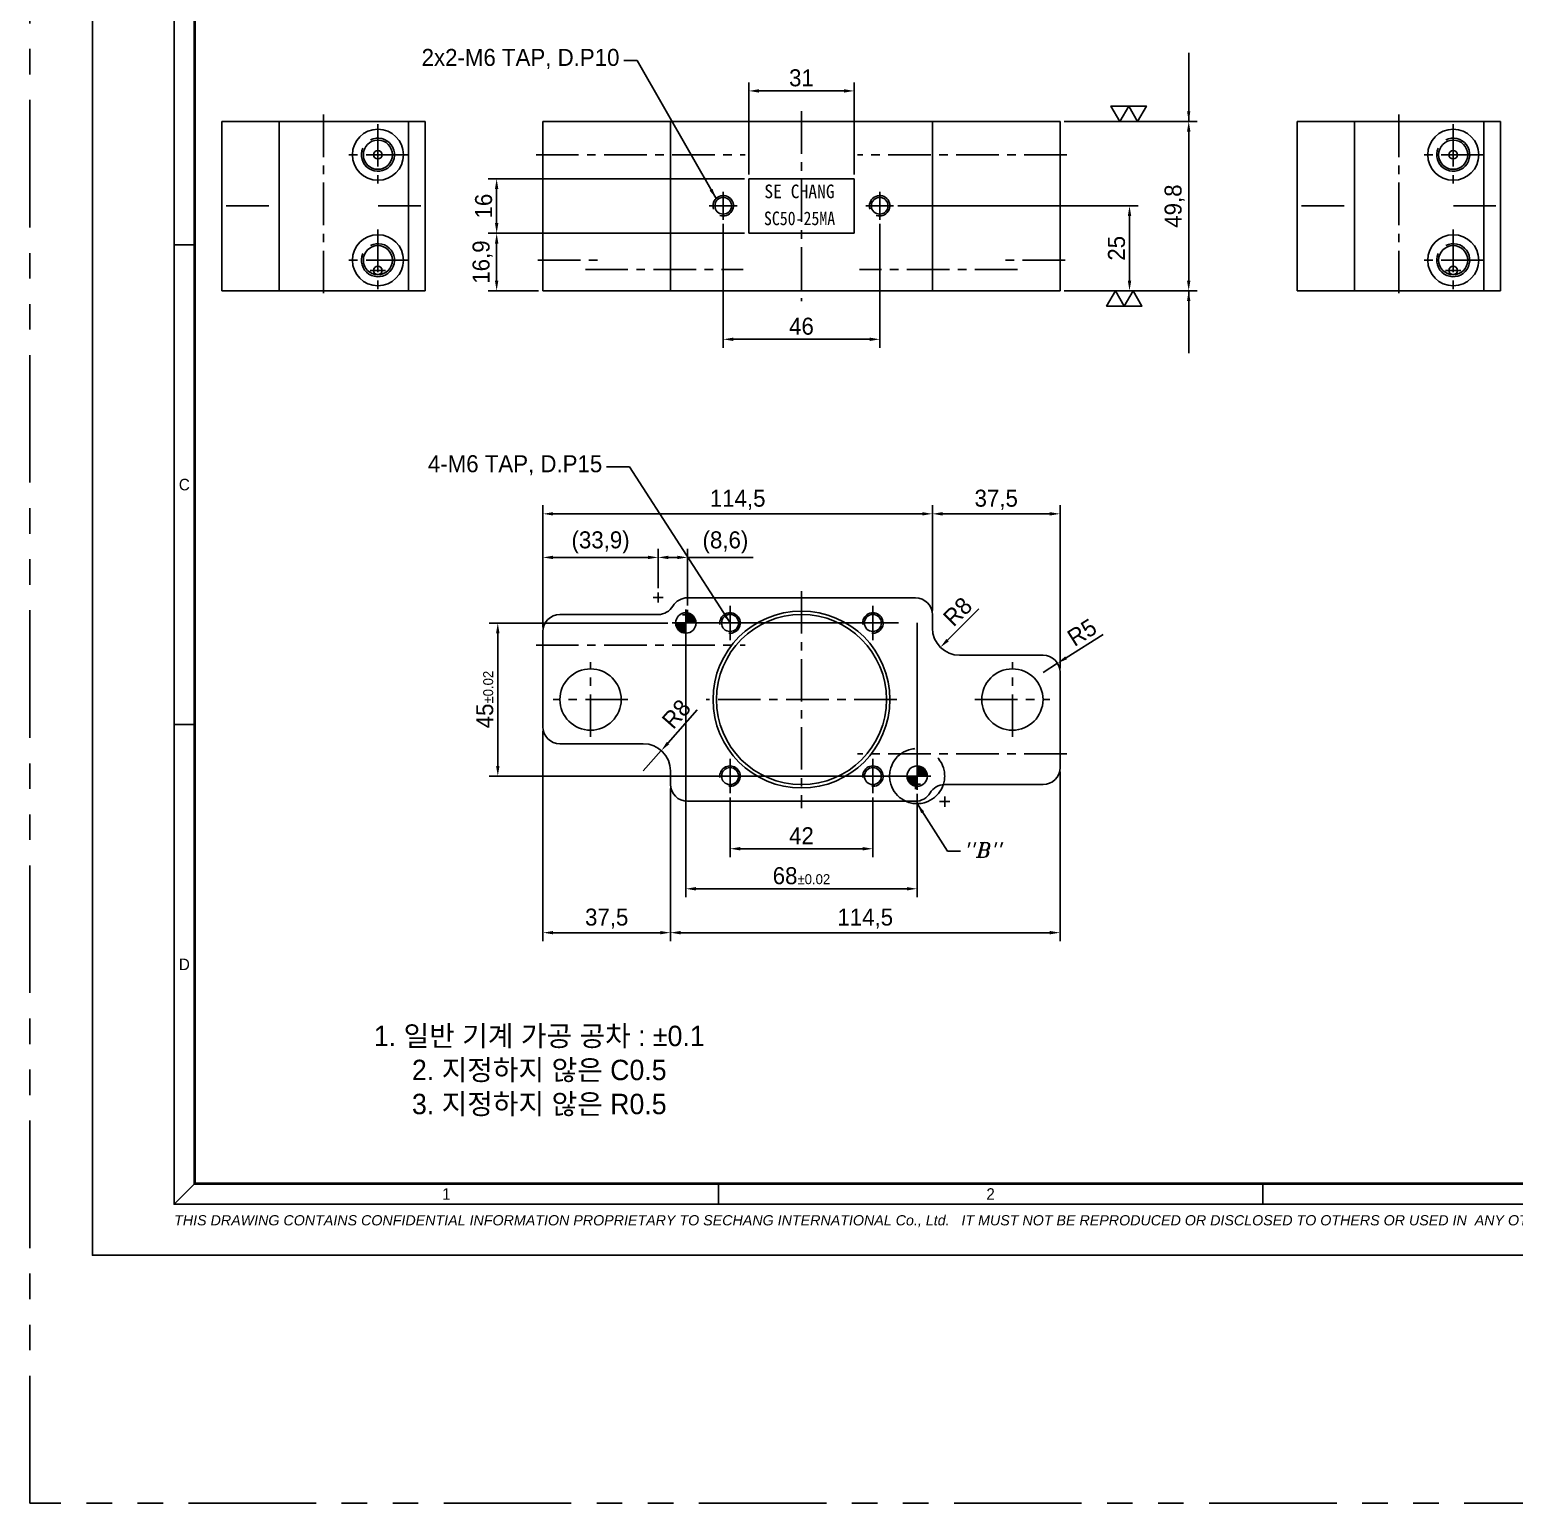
# Model space of a CAD drawing. Header units: inches. Extents: x 0 to 23821, y 0 to 11279.
# Drawn here: x 16750 to 17186.4, y 8557.2 to 8990.3 of the extents above; entities that cross this region are included whole.
import ezdxf

# ---------------------------------------------------------------- set-up
doc = ezdxf.new("R2010")
doc.units = ezdxf.units.IN
doc.header["$LTSCALE"] = 10
doc.header["$MEASUREMENT"] = 0
doc.linetypes.add('CENTER', pattern=[2, 1.25, -0.25, 0.25, -0.25])
doc.linetypes.add('PHANTOM', pattern=[2.5, 1.25, -0.25, 0.25, -0.25, 0.25, -0.25])
doc.layers.get('Defpoints').update_dxf_attribs({"color": 8})
for name, color, linetype in [('11', 1, 'CENTER'), ('CENTER LINE', 1, 'CENTER'), ('PHANTOM LINE', 6, 'PHANTOM'), ('T', 3, 'Continuous'), ('THIN LINE', 3, 'Continuous')]:
    doc.layers.add(name, color=color, linetype=linetype)
doc.styles.add('ITALICT', font='italict')
doc.styles.add('SCI', font='')
doc.styles.add('기본글씨', font='')
doc.styles.get('SCI').set_extended_font_data('Gulim')
doc.styles.get('기본글씨').set_extended_font_data('GulimChe')
doc.dimstyles.new('SCH', dxfattribs={"dimtxt": 2.5, "dimasz": 2, "dimexe": 1.25, "dimexo": 0.625, "dimtad": 1, "dimdec": 8, "dimtxsty": 'SCI', "dimcen": 2.5, "dimclrd": 4, "dimclre": 4, "dimclrt": 7, "dimadec": 8, "dimazin": 2, "dimtfac": 1, "dimtdec": 8, "dimtmove": 0, "dimatfit": 3, "dimfxl": 1, "dimarcsym": 0})

# ---------------------------------------------------------------- blocks, each defined once
blk = doc.blocks.new('SECHANG A3')
for p, q in [((-195, 148.5), (-198, 148.5)), ((-195, 78), (-198, 78))]:
    blk.add_line(p, q)
at = {"color": 2}
for p, q in [((-195, 10.5), (-198, 7.5)), ((-118, 10.5), (-118, 7.5)), ((-38, 10.5), (-38, 7.5))]:
    blk.add_line(p, q, dxfattribs=at)
at = {"color": 1}
blk.add_lwpolyline([(-210, 297), (210, 297), (210, 0), (-210, 0)], close=True, dxfattribs=at)
at = {"color": 2}
blk.add_lwpolyline([(-198, 289.5), (202, 289.5), (202, 7.5), (-198, 7.5)], close=True, dxfattribs=at)
at = {"const_width": 0.4}
blk.add_lwpolyline([(-195, 286.5), (199, 286.5), (199, 10.5), (-195, 10.5)], close=True, dxfattribs=at)
at = {"color": 2, "char_height": 1.7, "attachment_point": 5, "style": 'SCI'}
for s, insert, width in [('C', (-196.5, 113.25), 3), ('D', (-196.5, 42.75), 3), ('1', (-158, 9), 80), ('2', (-78, 9), 80)]:
    blk.add_mtext(s, dxfattribs=dict(at, insert=insert, width=width))
at = {"color": 3, "insert": (-198, 5), "char_height": 1.5, "width": 400.0238, "attachment_point": 4, "style": 'SCI'}
blk.add_mtext('{\\fArial|b0|i1|c0|p34;THIS DRAWING CONTAINS CONFIDENTIAL INFORMATION PROPRIETARY TO SECHANG INTERNATIONAL Co., Ltd.   IT MUST NOT BE REPRODUCED OR DISCLOSED TO OTHERS OR USED IN  ANY OTHER WAY IN WHOLE OR PART EXCEPT AN AUTHORIZED IN WRITING BY SECHANG INTERNATIONAL Co., Ltd.  }', dxfattribs=at)
blk = doc.blocks.new('A$C6B8E26AF')
blk.add_circle((4.1, 4.1), 2.46)
at = {"layer": '11'}
for p, q in [((4.1, 0), (4.1, 8.2)), ((0, 4.1), (8.2, 4.1))]:
    blk.add_line(p, q, dxfattribs=at)
at = {"layer": 'T'}
blk.add_arc((4.1, 4.1), 3, 250, 200, dxfattribs=at)
blk = doc.blocks.new('A$C84eb0e34')
for p, q in [((-76, 49.8), (76, 49.8)), ((-76, 0), (-76, 49.8)), ((-38.5, 49.8), (-38.5, 0)), ((38.5, 49.8), (38.5, 0)), ((76, 0), (76, 49.8)), ((-76, 0), (76, 0))]:
    blk.add_line(p, q)
at = {"layer": 'CENTER LINE'}
for p, q in [((0, 52.8), (0, -3)), ((-78, 40), (-16.52, 40)), ((78, 40), (16.52, 40)), ((-77.5, 9), (-60, 9)), ((77.5, 9), (60, 9)), ((-63.5, 6.25), (-17.1, 6.25)), ((63.5, 6.25), (17.1, 6.25))]:
    blk.add_line(p, q, dxfattribs=at)
at = {"layer": 'THIN LINE', "color": 4}
for p, q in [((-15.5, 32.9), (15.5, 32.9)), ((-15.5, 16.9), (-15.5, 32.9)), ((15.5, 32.9), (15.5, 16.9)), ((15.5, 16.9), (-15.5, 16.9))]:
    blk.add_line(p, q, dxfattribs=at)
for p in [(-27.1, 20.9), (18.9, 20.9)]:
    blk.add_blockref('A$C6B8E26AF', p)
at = {"layer": 'THIN LINE', "color": 4, "style": '기본글씨'}
blk.add_text('SE CHANG', height=4, dxfattribs=at).set_placement((-10.92, 27.23))
at = {"layer": 'THIN LINE', "color": 4, "style": '기본글씨', "width": 0.9}
blk.add_text('SC50-25MA', height=4, dxfattribs=at).set_placement((-11.03, 19.3))
blk = doc.blocks.new('*D1986')
at = {"color": 4, "lineweight": -2, "transparency": 16777216}
for p, q in [((17005.21, 8938.55), (17075.79, 8938.55)), ((17073.29, 8916.55), (17073.29, 8935.55)), ((17054.11, 8913.55), (17075.79, 8913.55))]:
    blk.add_line(p, q, dxfattribs=at)
at = {"color": 4, "transparency": 16777216}
for points in [[(17072.79, 8935.55), (17073.79, 8935.55), (17073.29, 8938.55)], [(17072.79, 8916.55), (17073.79, 8916.55), (17073.29, 8913.55)]]:
    blk.add_solid(points, dxfattribs=at)
at = {"layer": 'Defpoints', "color": 0, "transparency": 16777216}
for p in [(17003.96, 8938.55), (17073.29, 8938.55), (17052.86, 8913.55)]:
    blk.add_point(p, dxfattribs=at)
at = {"color": 7, "transparency": 16777216, "insert": (17069.48, 8926.05), "char_height": 5, "attachment_point": 5, "rotation": 90, "style": 'SCI'}
blk.add_mtext('25', dxfattribs=at)
blk = doc.blocks.new('*D1987')
at = {"color": 4, "lineweight": -2, "transparency": 16777216}
for p, q in [((17054.11, 8963.35), (17093.19, 8963.35)), ((17090.69, 8916.55), (17090.69, 8960.35)), ((17054.11, 8913.55), (17093.19, 8913.55))]:
    blk.add_line(p, q, dxfattribs=at)
at = {"color": 4, "transparency": 16777216}
for points in [[(17090.19, 8960.35), (17091.19, 8960.35), (17090.69, 8963.35)], [(17090.19, 8916.55), (17091.19, 8916.55), (17090.69, 8913.55)]]:
    blk.add_solid(points, dxfattribs=at)
at = {"layer": 'Defpoints', "color": 0, "transparency": 16777216}
for p in [(17052.86, 8963.35), (17090.69, 8963.35), (17052.86, 8913.55)]:
    blk.add_point(p, dxfattribs=at)
at = {"color": 7, "transparency": 16777216, "insert": (17086.56, 8938.45), "char_height": 5, "attachment_point": 5, "rotation": 90, "style": 'SCI'}
blk.add_mtext('49,8', dxfattribs=at)
blk = doc.blocks.new('*D1988')
at = {"color": 4, "lineweight": -2, "transparency": 16777216}
for p, q in [((16953.86, 8933.2), (16953.86, 8896.8)), ((16999.86, 8933.2), (16999.86, 8896.8)), ((16956.86, 8899.3), (16996.86, 8899.3))]:
    blk.add_line(p, q, dxfattribs=at)
at = {"color": 4, "transparency": 16777216}
for points in [[(16956.86, 8899.8), (16956.86, 8898.8), (16953.86, 8899.3)], [(16996.86, 8899.8), (16996.86, 8898.8), (16999.86, 8899.3)]]:
    blk.add_solid(points, dxfattribs=at)
at = {"layer": 'Defpoints', "color": 0, "transparency": 16777216}
for p in [(16953.86, 8934.45), (16999.86, 8934.45), (16999.86, 8899.3)]:
    blk.add_point(p, dxfattribs=at)
at = {"color": 7, "transparency": 16777216, "insert": (16976.86, 8903.12), "char_height": 5, "attachment_point": 5, "style": 'SCI'}
blk.add_mtext('46', dxfattribs=at)
blk = doc.blocks.new('*D1989')
at = {"color": 4, "lineweight": -2, "transparency": 16777216}
for p, q in [((16960.11, 8930.45), (16884.76, 8930.45)), ((16887.26, 8916.55), (16887.26, 8927.45)), ((16899.61, 8913.55), (16884.76, 8913.55))]:
    blk.add_line(p, q, dxfattribs=at)
at = {"color": 4, "transparency": 16777216}
for points in [[(16886.76, 8927.45), (16887.76, 8927.45), (16887.26, 8930.45)], [(16886.76, 8916.55), (16887.76, 8916.55), (16887.26, 8913.55)]]:
    blk.add_solid(points, dxfattribs=at)
at = {"layer": 'Defpoints', "color": 0, "transparency": 16777216}
for p in [(16887.26, 8930.45), (16961.36, 8930.45), (16900.86, 8913.55)]:
    blk.add_point(p, dxfattribs=at)
at = {"color": 7, "transparency": 16777216, "insert": (16883.14, 8922), "char_height": 5, "attachment_point": 5, "rotation": 90, "style": 'SCI'}
blk.add_mtext('16,9', dxfattribs=at)
blk = doc.blocks.new('*D1990')
at = {"color": 4, "lineweight": -2, "transparency": 16777216}
for p, q in [((16960.11, 8946.45), (16884.76, 8946.45)), ((16887.26, 8933.45), (16887.26, 8943.45)), ((16960.11, 8930.45), (16884.76, 8930.45))]:
    blk.add_line(p, q, dxfattribs=at)
at = {"color": 4, "transparency": 16777216}
for points in [[(16886.76, 8943.45), (16887.76, 8943.45), (16887.26, 8946.45)], [(16886.76, 8933.45), (16887.76, 8933.45), (16887.26, 8930.45)]]:
    blk.add_solid(points, dxfattribs=at)
at = {"layer": 'Defpoints', "color": 0, "transparency": 16777216}
for p in [(16887.26, 8946.45), (16961.36, 8946.45), (16961.36, 8930.45)]:
    blk.add_point(p, dxfattribs=at)
at = {"color": 7, "transparency": 16777216, "insert": (16883.44, 8938.45), "char_height": 5, "attachment_point": 5, "rotation": 90, "style": 'SCI'}
blk.add_mtext('16', dxfattribs=at)
blk = doc.blocks.new('*D1991')
at = {"color": 4, "lineweight": -2, "transparency": 16777216}
for p, q in [((16961.36, 8947.7), (16961.36, 8974.81)), ((16992.36, 8947.7), (16992.36, 8974.81)), ((16964.36, 8972.31), (16989.36, 8972.31))]:
    blk.add_line(p, q, dxfattribs=at)
at = {"color": 4, "transparency": 16777216}
for points in [[(16964.36, 8972.81), (16964.36, 8971.81), (16961.36, 8972.31)], [(16989.36, 8972.81), (16989.36, 8971.81), (16992.36, 8972.31)]]:
    blk.add_solid(points, dxfattribs=at)
at = {"layer": 'Defpoints', "color": 0, "transparency": 16777216}
for p in [(16992.36, 8972.31), (16961.36, 8946.45), (16992.36, 8946.45)]:
    blk.add_point(p, dxfattribs=at)
at = {"color": 7, "transparency": 16777216, "insert": (16976.86, 8976.13), "char_height": 5, "attachment_point": 5, "style": 'SCI'}
blk.add_mtext('31', dxfattribs=at)
blk = doc.blocks.new('*U546')
at = {"color": 2}
for points in [[(0, 0), (1.5, 2.6), (-1.5, 2.6)], [(3, 0), (4.5, 2.6), (1.5, 2.6)]]:
    blk.add_lwpolyline(points, close=True, dxfattribs=at)
blk = doc.blocks.new('TAP6')
blk.add_circle((0, 0), 2.5)
at = {"layer": 'CENTER LINE'}
for p, q in [((0, -5.04), (0, 5.04)), ((-5.04, 0), (5.04, 0))]:
    blk.add_line(p, q, dxfattribs=at)
at = {"layer": 'THIN LINE'}
blk.add_arc((0, 0), 3, 263.303, 187.8802, dxfattribs=at)
blk = doc.blocks.new('A$C0B9356C7')
at = {"layer": 'THIN LINE'}
for points in [[(0, 0), (-3, 0, 0.414214), (0, -3)], [(0, 0), (3, 0, 0.414214), (0, 3)]]:
    blk.add_hatch(color=256, dxfattribs=at).paths.add_polyline_path(points)
blk.add_circle((0, 0), 3)
at = {"layer": 'CENTER LINE'}
for p, q in [((4, 0), (-4, 0)), ((0, -4), (0, 4))]:
    blk.add_line(p, q, dxfattribs=at)
blk = doc.blocks.new('A$C694ab0a1')
for p, q in [((33.5, 29.9), (-33.5, 29.9)), ((-71, 25), (-42.1, 25)), ((38.5, 21), (38.5, 24.9)), ((-76, -8), (-76, 20)), ((46.5, 13), (71, 13)), ((76, -20), (76, 8)), ((-71, -13), (-46.5, -13)), ((-38.5, -21), (-38.5, -24.9)), ((42.1, -25), (71, -25)), ((-33.5, -29.9), (33.5, -29.9))]:
    blk.add_line(p, q)
for centre, radius in [((0, 0), 26), ((0, 0), 25), ((-62, 0), 9), ((62, 0), 9)]:
    blk.add_circle(centre, radius)
for centre, radius, start, end in [((-42.1, 30), 5, 270, 329.3362), ((-33.5, 24.9), 5, 90, 149.3362), ((33.5, 24.9), 5, 0, 90), ((-71, 20), 5, 90, 180), ((46.5, 21), 8, 180, 270), ((71, 8), 5, 0, 90), ((-71, -8), 5, 180, 270), ((-46.5, -21), 8, 0, 90), ((71, -20), 5, 270, 0), ((-33.5, -24.9), 5, 180, 270), ((42.1, -30), 5, 90, 149.3362), ((33.5, -24.9), 5, 270, 329.3362)]:
    blk.add_arc(centre, radius, start, end)
at = {"layer": 'CENTER LINE', "ltscale": 5}
for p, q in [((-42.1, 28.51), (-42.1, 31.49)), ((-40.61, 30), (-43.59, 30)), ((-33.5, 23.41), (-33.5, 26.39)), ((-32.01, 24.9), (-34.99, 24.9)), ((32.01, -24.9), (34.99, -24.9)), ((33.5, -23.41), (33.5, -26.39)), ((40.61, -30), (43.59, -30)), ((42.1, -28.51), (42.1, -31.49))]:
    blk.add_line(p, q, dxfattribs=at)
at = {"layer": 'CENTER LINE'}
for p, q in [((0, 31.9), (0, -31.9)), ((-78, 16), (-16.52, 16)), ((-62, -11), (-62, 11)), ((62, -11), (62, 11)), ((-51, 0), (-73, 0)), ((28, 0), (-28, 0)), ((51, 0), (73, 0)), ((78, -16), (16.52, -16))]:
    blk.add_line(p, q, dxfattribs=at)
at = {"layer": 'CENTER LINE', "ltscale": 5}
blk.add_lwpolyline([(-34, 22.5), (34, 22.5), (34, -22.5), (-34, -22.5)], close=True, dxfattribs=at)
for name, p in [('A$C0B9356C7', (-34, 22.5)), ('TAP6', (-21, 22.5)), ('TAP6', (21, 22.5)), ('TAP6', (-21, -22.5)), ('TAP6', (21, -22.5)), ('A$C0B9356C7', (34, -22.5))]:
    blk.add_blockref(name, p)
blk = doc.blocks.new('*D1992')
at = {"color": 4, "lineweight": -2, "transparency": 16777216}
for p, q in [((16937.61, 8815.91), (16885.1, 8815.91)), ((16887.6, 8812.91), (16887.6, 8773.91)), ((17013.61, 8770.91), (16885.1, 8770.91))]:
    blk.add_line(p, q, dxfattribs=at)
at = {"color": 4, "transparency": 16777216}
for points in [[(16887.1, 8812.91), (16888.1, 8812.91), (16887.6, 8815.91)], [(16887.1, 8773.91), (16888.1, 8773.91), (16887.6, 8770.91)]]:
    blk.add_solid(points, dxfattribs=at)
at = {"layer": 'Defpoints', "color": 0, "transparency": 16777216}
for p in [(16938.86, 8815.91), (16887.6, 8770.91), (17014.86, 8770.91)]:
    blk.add_point(p, dxfattribs=at)
at = {"color": 7, "transparency": 16777216, "insert": (16883.78, 8793.41), "char_height": 5, "attachment_point": 5, "rotation": 90, "style": 'SCI'}
blk.add_mtext('45{\\H0.59x;%%p0.02}', dxfattribs=at)
blk = doc.blocks.new('*D1993')
at = {"color": 4, "lineweight": -2, "transparency": 16777216}
for p, q in [((16942.86, 8810.66), (16942.86, 8735.29)), ((17010.86, 8765.66), (17010.86, 8735.29)), ((16945.86, 8737.79), (17007.86, 8737.79))]:
    blk.add_line(p, q, dxfattribs=at)
at = {"color": 4, "transparency": 16777216}
for points in [[(16945.86, 8738.29), (16945.86, 8737.29), (16942.86, 8737.79)], [(17007.86, 8738.29), (17007.86, 8737.29), (17010.86, 8737.79)]]:
    blk.add_solid(points, dxfattribs=at)
at = {"layer": 'Defpoints', "color": 0, "transparency": 16777216}
for p in [(16942.86, 8811.91), (17010.86, 8766.91), (17010.86, 8737.79)]:
    blk.add_point(p, dxfattribs=at)
at = {"color": 7, "transparency": 16777216, "insert": (16976.86, 8741.6), "char_height": 5, "attachment_point": 5, "style": 'SCI'}
blk.add_mtext('68{\\H0.59x;%%p0.02}', dxfattribs=at)
blk = doc.blocks.new('*D1994')
at = {"color": 4, "lineweight": -2, "transparency": 16777216}
for p, q in [((16900.86, 8784.16), (16900.86, 8722.39)), ((16938.36, 8767.26), (16938.36, 8722.39)), ((16903.86, 8724.89), (16935.36, 8724.89))]:
    blk.add_line(p, q, dxfattribs=at)
at = {"color": 4, "transparency": 16777216}
for points in [[(16903.86, 8725.39), (16903.86, 8724.39), (16900.86, 8724.89)], [(16935.36, 8725.39), (16935.36, 8724.39), (16938.36, 8724.89)]]:
    blk.add_solid(points, dxfattribs=at)
at = {"layer": 'Defpoints', "color": 0, "transparency": 16777216}
for p in [(16900.86, 8785.41), (16938.36, 8768.51), (16938.36, 8724.89)]:
    blk.add_point(p, dxfattribs=at)
at = {"color": 7, "transparency": 16777216, "insert": (16919.61, 8729.01), "char_height": 5, "attachment_point": 5, "style": 'SCI'}
blk.add_mtext('37,5', dxfattribs=at)
blk = doc.blocks.new('*D1995')
at = {"color": 4, "lineweight": -2, "transparency": 16777216}
for p, q in [((17052.86, 8772.16), (17052.86, 8722.39)), ((16938.36, 8767.26), (16938.36, 8722.39)), ((16941.36, 8724.89), (17049.86, 8724.89))]:
    blk.add_line(p, q, dxfattribs=at)
at = {"color": 4, "transparency": 16777216}
for points in [[(16941.36, 8725.39), (16941.36, 8724.39), (16938.36, 8724.89)], [(17049.86, 8725.39), (17049.86, 8724.39), (17052.86, 8724.89)]]:
    blk.add_solid(points, dxfattribs=at)
at = {"layer": 'Defpoints', "color": 0, "transparency": 16777216}
for p in [(17052.86, 8773.41), (16938.36, 8768.51), (17052.86, 8724.89)]:
    blk.add_point(p, dxfattribs=at)
at = {"color": 7, "transparency": 16777216, "insert": (16995.61, 8729.01), "char_height": 5, "attachment_point": 5, "style": 'SCI'}
blk.add_mtext('114,5', dxfattribs=at)
blk = doc.blocks.new('*D1996')
at = {"color": 4, "lineweight": -2, "transparency": 16777216}
for p, q in [((16955.86, 8764.62), (16955.86, 8747.06)), ((16997.86, 8764.62), (16997.86, 8747.06)), ((16958.86, 8749.56), (16994.86, 8749.56))]:
    blk.add_line(p, q, dxfattribs=at)
at = {"color": 4, "transparency": 16777216}
for points in [[(16958.86, 8750.06), (16958.86, 8749.06), (16955.86, 8749.56)], [(16994.86, 8750.06), (16994.86, 8749.06), (16997.86, 8749.56)]]:
    blk.add_solid(points, dxfattribs=at)
at = {"layer": 'Defpoints', "color": 0, "transparency": 16777216}
for p in [(16955.86, 8765.87), (16997.86, 8765.87), (16997.86, 8749.56)]:
    blk.add_point(p, dxfattribs=at)
at = {"color": 7, "transparency": 16777216, "insert": (16976.86, 8753.38), "char_height": 5, "attachment_point": 5, "style": 'SCI'}
blk.add_mtext('42', dxfattribs=at)
blk = doc.blocks.new('*D1968')
at = {"color": 4, "lineweight": -2, "transparency": 16777216}
blk.add_line((17029, 8820.05), (17019.83, 8810.88), dxfattribs=at)
at = {"color": 4, "transparency": 16777216}
blk.add_solid([(17019.47, 8811.23), (17020.18, 8810.52), (17017.7, 8808.76)], dxfattribs=at)
at = {"layer": 'Defpoints', "color": 0, "transparency": 16777216}
for p in [(17023.36, 8814.41), (17017.7, 8808.76)]:
    blk.add_point(p, dxfattribs=at)
at = {"color": 7, "transparency": 16777216, "insert": (17022.77, 8819.23), "char_height": 5, "attachment_point": 5, "rotation": 45, "style": 'SCI'}
blk.add_mtext('R8', dxfattribs=at)
blk = doc.blocks.new('*D1969')
at = {"color": 4, "lineweight": -2, "transparency": 16777216}
for p, q in [((17065.56, 8812.54), (17054.63, 8805.67)), ((17047.86, 8801.41), (17052.09, 8804.07))]:
    blk.add_line(p, q, dxfattribs=at)
at = {"color": 4, "transparency": 16777216}
blk.add_solid([(17054.37, 8806.09), (17054.9, 8805.25), (17052.09, 8804.07)], dxfattribs=at)
at = {"layer": 'Defpoints', "color": 0, "transparency": 16777216}
for p in [(17052.09, 8804.07), (17047.86, 8801.41)]:
    blk.add_point(p, dxfattribs=at)
at = {"color": 7, "transparency": 16777216, "insert": (17059.33, 8813.13), "char_height": 5, "attachment_point": 5, "rotation": 32.1545, "style": 'SCI'}
blk.add_mtext('R5', dxfattribs=at)
blk = doc.blocks.new('*D1970')
at = {"color": 4, "lineweight": -2, "transparency": 16777216}
for p, q in [((16900.86, 8814.66), (16900.86, 8850.5)), ((17015.36, 8819.56), (17015.36, 8850.5)), ((16903.86, 8848), (17012.36, 8848))]:
    blk.add_line(p, q, dxfattribs=at)
at = {"color": 4, "transparency": 16777216}
for points in [[(16903.86, 8848.5), (16903.86, 8847.5), (16900.86, 8848)], [(17012.36, 8848.5), (17012.36, 8847.5), (17015.36, 8848)]]:
    blk.add_solid(points, dxfattribs=at)
at = {"layer": 'Defpoints', "color": 0, "transparency": 16777216}
for p in [(17015.36, 8848), (17015.36, 8818.31), (16900.86, 8813.41)]:
    blk.add_point(p, dxfattribs=at)
at = {"color": 7, "transparency": 16777216, "insert": (16958.11, 8852.13), "char_height": 5, "attachment_point": 5, "style": 'SCI'}
blk.add_mtext('114,5', dxfattribs=at)
blk = doc.blocks.new('*D1971')
at = {"color": 4, "lineweight": -2, "transparency": 16777216}
for p, q in [((17015.36, 8819.56), (17015.36, 8850.5)), ((17052.86, 8802.66), (17052.86, 8850.5)), ((17018.36, 8848), (17049.86, 8848))]:
    blk.add_line(p, q, dxfattribs=at)
at = {"color": 4, "transparency": 16777216}
for points in [[(17018.36, 8848.5), (17018.36, 8847.5), (17015.36, 8848)], [(17049.86, 8848.5), (17049.86, 8847.5), (17052.86, 8848)]]:
    blk.add_solid(points, dxfattribs=at)
at = {"layer": 'Defpoints', "color": 0, "transparency": 16777216}
for p in [(17052.86, 8848), (17015.36, 8818.31), (17052.86, 8801.41)]:
    blk.add_point(p, dxfattribs=at)
at = {"color": 7, "transparency": 16777216, "insert": (17034.11, 8852.13), "char_height": 5, "attachment_point": 5, "style": 'SCI'}
blk.add_mtext('37,5', dxfattribs=at)
blk = doc.blocks.new('*D1972')
at = {"color": 4, "lineweight": -2, "transparency": 16777216}
for p, q in [((16900.86, 8814.66), (16900.86, 8837.69)), ((16934.76, 8826.15), (16934.76, 8837.69)), ((16931.76, 8835.19), (16903.86, 8835.19))]:
    blk.add_line(p, q, dxfattribs=at)
at = {"color": 4, "transparency": 16777216}
for points in [[(16903.86, 8835.69), (16903.86, 8834.69), (16900.86, 8835.19)], [(16931.76, 8835.69), (16931.76, 8834.69), (16934.76, 8835.19)]]:
    blk.add_solid(points, dxfattribs=at)
at = {"layer": 'Defpoints', "color": 0, "transparency": 16777216}
for p in [(16900.86, 8835.19), (16934.76, 8824.9), (16900.86, 8813.41)]:
    blk.add_point(p, dxfattribs=at)
at = {"color": 7, "transparency": 16777216, "insert": (16917.81, 8839.6), "char_height": 5, "attachment_point": 5, "style": 'SCI'}
blk.add_mtext('(33,9)', dxfattribs=at)
blk = doc.blocks.new('*D1973')
at = {"color": 4, "lineweight": -2, "transparency": 16777216}
for p, q in [((16934.76, 8826.15), (16934.76, 8837.69)), ((16943.36, 8821.05), (16943.36, 8837.69)), ((16937.76, 8835.19), (16940.36, 8835.19)), ((16943.36, 8835.19), (16962.66, 8835.19))]:
    blk.add_line(p, q, dxfattribs=at)
at = {"color": 4, "transparency": 16777216}
for points in [[(16937.76, 8835.69), (16937.76, 8834.69), (16934.76, 8835.19)], [(16940.36, 8835.69), (16940.36, 8834.69), (16943.36, 8835.19)]]:
    blk.add_solid(points, dxfattribs=at)
at = {"layer": 'Defpoints', "color": 0, "transparency": 16777216}
for p in [(16943.36, 8835.19), (16934.76, 8824.9), (16943.36, 8819.8)]:
    blk.add_point(p, dxfattribs=at)
at = {"color": 7, "transparency": 16777216, "insert": (16954.51, 8839.6), "char_height": 5, "attachment_point": 5, "style": 'SCI'}
blk.add_mtext('(8,6)', dxfattribs=at)
blk = doc.blocks.new('*D1974')
at = {"color": 4, "lineweight": -2, "transparency": 16777216}
for p, q in [((16946.25, 8790.37), (16937.65, 8780.65)), ((16930.36, 8772.41), (16935.66, 8778.4))]:
    blk.add_line(p, q, dxfattribs=at)
at = {"color": 4, "transparency": 16777216}
blk.add_solid([(16937.28, 8780.98), (16938.03, 8780.32), (16935.66, 8778.4)], dxfattribs=at)
at = {"layer": 'Defpoints', "color": 0, "transparency": 16777216}
for p in [(16935.66, 8778.4), (16930.36, 8772.41)]:
    blk.add_point(p, dxfattribs=at)
at = {"color": 7, "transparency": 16777216, "insert": (16940.09, 8789.16), "char_height": 5, "attachment_point": 5, "rotation": 48.4864, "style": 'SCI'}
blk.add_mtext('R8', dxfattribs=at)
blk = doc.blocks.new('A$C2936cd95')
for p, q in [((59.8, 24.9), (0, 24.9)), ((0, 24.9), (0, -24.9)), ((16.9, 24.9), (16.9, -24.9)), ((54.9, 24.9), (54.9, -24.9)), ((59.8, 24.9), (59.8, -24.9)), ((59.8, -24.9), (0, -24.9))]:
    blk.add_line(p, q)
for centre, radius in [((45.9, 15.1), 7.5), ((45.9, 15.1), 4.28), ((45.9, 15.1), 1.25), ((45.9, -15.9), 7.5), ((45.9, -15.9), 4.28), ((45.9, -18.9), 1.25)]:
    blk.add_circle(centre, radius)
at = {"layer": 'CENTER LINE'}
for p, q in [((29.9, 26.9), (29.9, -26.9)), ((45.9, 24.1), (45.9, 6.1)), ((54.9, 15.1), (36.9, 15.1)), ((13.83, 0.1), (-1.15, 0.1)), ((45.97, 0.1), (60.95, 0.1)), ((45.9, -6.9), (45.9, -24.9)), ((54.9, -15.9), (36.9, -15.9)), ((48.15, -18.9), (43.65, -18.9))]:
    blk.add_line(p, q, dxfattribs=at)
at = {"layer": 'THIN LINE'}
for centre in [(45.9, 15.1), (45.9, -15.9)]:
    blk.add_arc(centre, 4.86, 156.6222, 116.9116, dxfattribs=at)

msp = doc.modelspace()

# ---------------------------------------------------------------- linework, layer by layer
at = {"layer": 'PHANTOM LINE', "ltscale": 3}
msp.add_lwpolyline([(16750, 9231.93953276), (18934.20270614, 9231.93953276), (18934.20270614, 8557.16150801), (16750, 8557.16150801)], close=True, dxfattribs=at)
msp.add_circle((17010.86066036, 8770.91309393), 8.10174401, dxfattribs=at)

# ---------------------------------------------------------------- block references
for name, p, xscale, yscale, zscale in [('SECHANG A3', (17188.45780541, 8630.07531183), 2, 2, 2), ('*U546', (17070.44723781, 8963.34792356), 1.733333333333512, 1.733333333333512, 1.733333333333512)]:
    msp.add_blockref(name, p, dxfattribs=dict(xscale=xscale, yscale=yscale, zscale=zscale))
for name, p in [('A$C2936cd95', (16806.4595355, 8938.44792356)), ('A$C84eb0e34', (16976.86066036, 8913.54792356)), ('A$C2936cd95', (17122.54304302, 8938.44792356)), ('A$C694ab0a1', (16976.86066036, 8793.41309393))]:
    msp.add_blockref(name, p)
at = {"xscale": -1.733333333333512, "yscale": 1.733333333333512, "zscale": 1.733333333333512, "rotation": 180}
msp.add_blockref('*U546', (17069.14723781, 8913.54792356), dxfattribs=at)

# ---------------------------------------------------------------- texts
at = {"color": 7, "char_height": 5, "attachment_point": 9, "style": 'SCI'}
for s, insert in [('2x2-M6 TAP, D.P10', (16923.35957086, 8978.72617512)), ('4-M6 TAP, D.P15', (16918.30416568, 8859.29524585))]:
    msp.add_mtext(s, dxfattribs=dict(at, insert=insert))
at = {"color": 2, "insert": (16899.78993977, 8684.21771809), "char_height": 6, "width": 167.1636732574, "attachment_point": 5, "style": 'SCI'}
msp.add_mtext('1. 일반 기계 가공 공차 : ±0.1\\P2. 지정하지 않은 C0.5\\P3. 지정하지 않은 R0.5', dxfattribs=at)
at = {"layer": 'THIN LINE', "ltscale": 5, "insert": (17024.87761324, 8751.34684275), "char_height": 4.368023296, "attachment_point": 1, "style": 'ITALICT'}
msp.add_mtext('"B"', dxfattribs=at)

# ---------------------------------------------------------------- dimensions: what is measured, and where the dimension line sits
for base, p1, p2, override, picture, middle in [((16992.3606603645, 8972.3057482022), (16961.3606603645, 8946.4479235595), (16992.3606603645, 8946.4479235595), {"dimscale": 2, "dimasz": 1.5}, '*D1991', (16976.8606603645, 8976.1256549932)), ((16999.8606603645, 8899.2999643313), (16953.8606603645, 8934.4504235595), (16999.8606603645, 8934.4504235595), {"dimscale": 2, "dimasz": 1.5}, '*D1988', (16976.8606603645, 8903.1165422274)), ((17015.3606603645, 8848.0029743407), (16900.8606603645, 8813.4130939331), (17015.3606603645, 8818.3130939331), {"dimscale": 2, "dimasz": 1.5}, '*D1970', (16958.1106603645, 8852.1291394539)), ((17052.8606603645, 8848.0029743407), (17015.3606603645, 8818.3130939331), (17052.8606603645, 8801.4130939331), {"dimscale": 2, "dimasz": 1.5, "dimtmove": 1}, '*D1971', (17034.1106603645, 8852.1258105591)), ((16938.3606603645, 8724.8868791155), (16900.8606603645, 8785.4130939331), (16938.3606603645, 8768.5130939331), {"dimscale": 2, "dimasz": 1.5}, '*D1994', (16919.6106603645, 8729.0097153339)), ((17052.8606603645, 8724.8868791155), (16938.3606603645, 8768.5130939331), (17052.8606603645, 8773.4130939331), {"dimscale": 2, "dimasz": 1.5, "dimtmove": 1}, '*D1995', (16995.6106603645, 8729.0130442287)), ((16997.8606603645, 8749.5586025511), (16955.8606603645, 8765.8739510099), (16997.8606603645, 8765.8739510099), {"dimscale": 2, "dimasz": 1.5}, '*D1996', (16976.8606603645, 8753.3751804473))]:
    dim = msp.add_linear_dim(base=base, p1=p1, p2=p2, dimstyle='SCH', override=override)
    dim.commit()
    dim.dimension.update_dxf_attribs({"geometry": picture, "text_midpoint": middle})
for base, p1, p2, override, picture, middle in [((17090.6876711635, 8963.3479235595), (17052.8606603645, 8913.5479235595), (17052.8606603645, 8963.3479235595), {"dimscale": 2, "dimasz": 1.5}, '*D1987', (17086.5615060503, 8938.4479235595)), ((16887.2626838672, 8946.4479235595), (16961.3606603645, 8930.4479235595), (16961.3606603645, 8946.4479235595), {"dimscale": 2, "dimasz": 1.5, "dimtmove": 1}, '*D1990', (16883.4427770762, 8938.4479235595)), ((17073.2917896661, 8938.5479235595), (17052.8606603645, 8913.5479235595), (17003.9581603645, 8938.5479235595), {"dimscale": 2, "dimasz": 1.5}, '*D1986', (17069.4785406647, 8926.0479235595)), ((16887.2626838672, 8930.4479235595), (16900.8606603645, 8913.5479235595), (16961.3606603645, 8930.4479235595), {"dimscale": 2, "dimasz": 1.5}, '*D1989', (16883.136518754, 8921.9979235595))]:
    dim = msp.add_linear_dim(base=base, p1=p1, p2=p2, angle=90, dimstyle='SCH', override=override)
    dim.commit()
    dim.dimension.update_dxf_attribs({"geometry": picture, "text_midpoint": middle})
for base, p1, p2, text, override, picture, middle in [((16900.86066036, 8835.19324062), (16934.75891636, 8824.90223182), (16900.86066036, 8813.41309393), '(<>)', {"dimscale": 2, "dimasz": 1.5, "dimdec": 2}, '*D1972', (16917.80978836, 8839.60236179)), ((16943.36066036, 8835.19324062), (16934.75891636, 8824.90223182), (16943.36066036, 8819.80223182), '(<>)', {"dimscale": 2, "dimasz": 1.5, "dimdec": 2}, '*D1973', (16954.5081304, 8839.60236179)), ((17010.8606603645, 8737.7913950588), (16942.8606603645, 8811.9130939331), (17010.8606603645, 8766.9130939331), '<>{\\H0.59x;%%p0.02}', {"dimscale": 2, "dimasz": 1.5}, '*D1993', (16976.8606603645, 8741.6046440601))]:
    dim = msp.add_linear_dim(base=base, p1=p1, p2=p2, text=text, dimstyle='SCH', override=override)
    dim.commit()
    dim.dimension.update_dxf_attribs({"geometry": picture, "text_midpoint": middle})
dim = msp.add_radius_dim(center=(17023.3606603645, 8814.4130939331), mpoint=(17017.703806115, 8808.7562396836), dimstyle='SCH', override={"dimscale": 2, "dimasz": 1.5})
dim.commit()
dim.dimension.update_dxf_attribs({"geometry": '*D1968', "text_midpoint": (17025.4737421138, 8816.5261756824), "dimtype": 164})
dim = msp.add_linear_dim(base=(16887.6004425941, 8770.9130939331), p1=(16938.8606603645, 8815.9130939331), p2=(17014.8606603645, 8770.9130939331), angle=90, text='<>{\\H0.59x;%%p0.02}', dimstyle='SCH', override={"dimscale": 2, "dimasz": 1.5})
dim.commit()
dim.dimension.update_dxf_attribs({"geometry": '*D1992', "text_midpoint": (16883.783864698, 8793.4130939331)})
for center, mpoint, picture, middle in [((17047.8606603645, 8801.4130939331), (17052.093738633, 8804.0741178663), '*D1969', (17059.3344445291, 8813.1338561304)), ((16930.3606603645, 8772.4130939331), (16935.6630388452, 8778.4034847758), '*D1974', (16940.0857450848, 8789.163371776))]:
    dim = msp.add_radius_dim(center=center, mpoint=mpoint, dimstyle='SCH', override={"dimscale": 2, "dimasz": 1.5})
    dim.commit()
    dim.dimension.update_dxf_attribs({"geometry": picture, "text_midpoint": middle})

# ---------------------------------------------------------------- leaders
at = {"annotation_type": 0, "has_hookline": 1}
for points, hookline_direction, text_width in [([(16951.76235849, 8940.69201527), (16928.60262243, 8981.22617512), (16924.60957086, 8981.22617512)], 1, 63.02263648), ([(16955.86066036, 8815.91309393), (16926.27609075, 8861.79524585), (16919.55416568, 8861.79524585)], 1, 55.85219707), ([(17010.86066036, 8762.81134992), (17019.79808747, 8748.84684275), (17023.62761324, 8748.84684275)], 0, 11.2320599)]:
    msp.add_leader(points, dimstyle='SCH', override={"dimscale": 2, "dimasz": 1.5, "dimgap": 0.625, "dimtad": 0}, dxfattribs=dict(at, hookline_direction=hookline_direction, text_width=text_width))
for points in [[(17090.68767116, 8963.34792356), (17090.68767116, 8983.46425522)], [(17090.68767116, 8913.54792356), (17090.68767116, 8895.19193971)]]:
    msp.add_leader(points, dimstyle='SCH', override={"dimscale": 2, "dimasz": 1.5, "dimgap": 0.625, "dimtad": 0})

doc.saveas('drawing.dxf')
